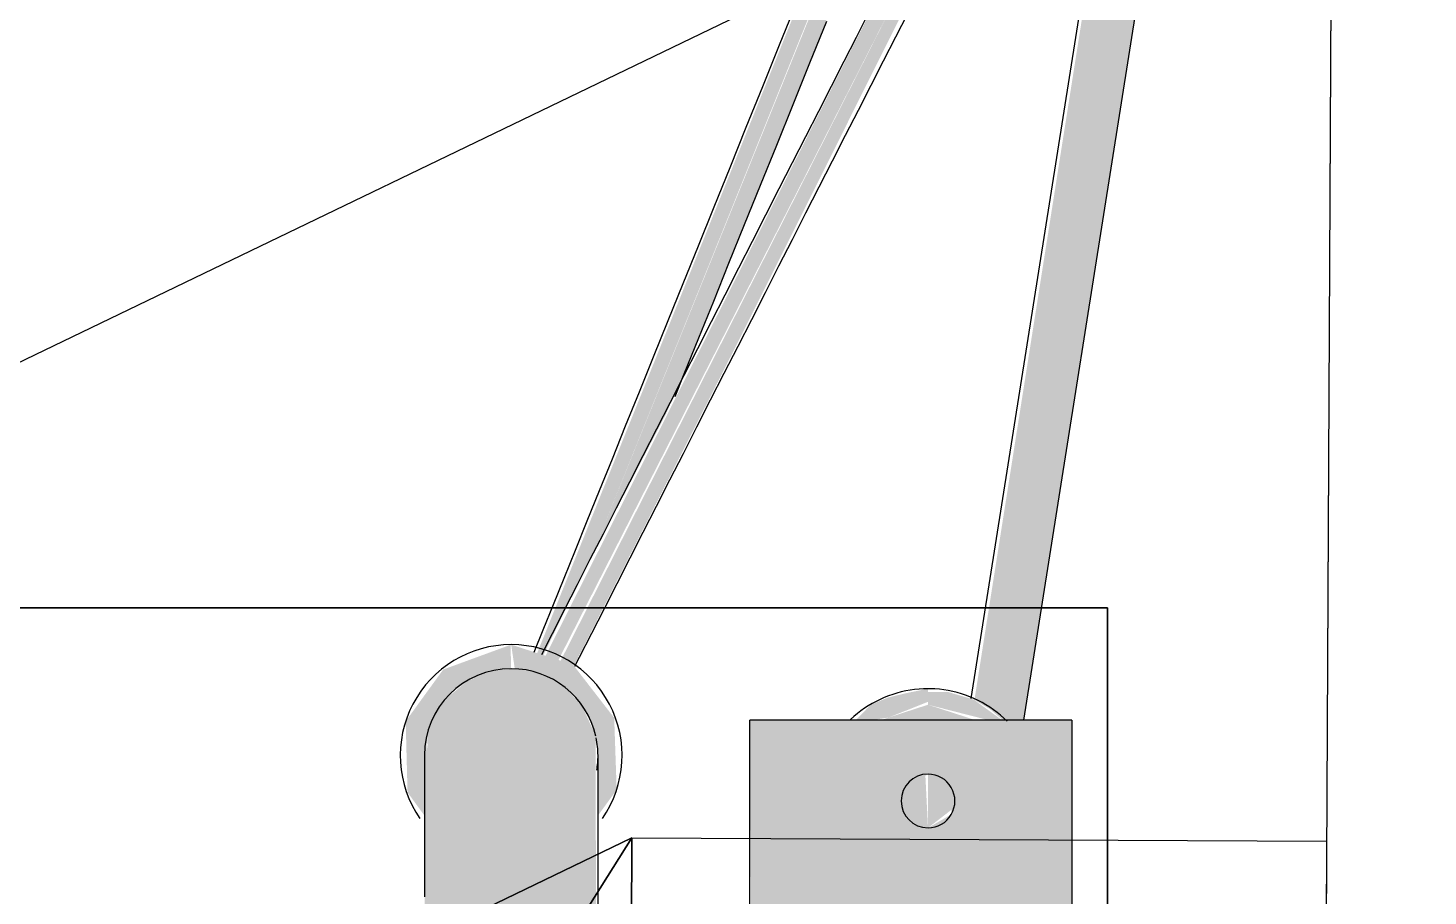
# Model space of a CAD drawing. Header units: metres. Extents: x 4 to 151, y -16 to 34.
# Drawn here: x 67.0908 to 67.4939, y 32.2735 to 32.5235 of the extents above; entities that cross this region are included whole.
import ezdxf

# ---------------------------------------------------------------- set-up
doc = ezdxf.new("R2010")
doc.units = ezdxf.units.M
doc.linetypes.add('IMPORT-_Tracejado pequeno', pattern=[2.25, 1.5, -0.7500000000000001])
for name, color, linetype, lineweight in [('A-ANNO-NOTE', 7, 'Continuous', 9), ('E-ELEC-EQPM', 7, 'Continuous', 50), ('KIRYA - PAREDE', 7, 'Continuous', 35), ('KIRYA - PISO', 7, 'Continuous', 9)]:
    doc.layers.add(name, color=color, linetype=linetype, lineweight=lineweight)
doc.layers.add('Base Revit Coremas_dwg', color=7, linetype='Continuous', lineweight=9, true_color=0x767676)

# ---------------------------------------------------------------- blocks, each defined once
blk = doc.blocks.new('Ramal de Entrada Individual_Saida Subterrânea_Medição em Muro - 3_Trifasico-3753992-PLANTA BAIXA - TÉRREO')
at = {"layer": 'E-ELEC-EQPM', "lineweight": 25, "true_color": 0x7f7f7f}
for points in [[(-0.2532185135623343, 0.1098205355159688), (-0.2532185135623343, 0.1138703960191228), (-2.088140203729068, 0.4034082841042546), (-2.089547919245981, 0.3885169591772095), (-0.2590488748889848, 0.09970144417915187), (-0.2563460661380573, 0.1042031427480616), (-0.2532185135623343, 0.107895628921738)], [(-0.271934263410803, -0.02439298502447405), (-0.3014983549446683, -0.01006115709763581), (-0.7742617025704611, 0.1801960878824797), (-0.7907761601808644, 0.1828117210083685), (-0.7570229286747704, 0.1686191183252257), (-0.2725180109366462, -0.02618957517461497), (-0.2719365054683241, -0.02439988536800067)], [(-0.2532185135623343, 0.1070888403986924), (-0.2532185135623343, 0.1076494297420342), (-0.2591453943903472, 0.09945903106389072), (-0.261316143264331, 0.09207338734673175), (-0.261314860502823, 0.08632898127933646), (-0.2576466999313408, 0.08632898127933646), (-0.2532185135623343, 0.1037042670509891), (-0.2532185135623343, 0.1058009936604938)], [(-0.2532185135623343, 0.09995753756678012), (-0.2576466999313408, 0.08632898127933646), (-0.2532185135623343, 0.08632898127933646), (-0.2532185135623343, 0.09945903106389072)], [(-0.2221827030131438, 0.08632898127933646), (-0.2273641751440337, 0.09303175779756426), (-0.2337922524944884, 0.09303175779756426), (-0.2376621023216068, 0.08632898127933646), (-0.2262803653780156, 0.08632898127933646)], [(-0.2690478019712775, -0.01550937017135307), (-0.3588784804711508, 0.03000219246738243), (-0.4685364475993944, 0.08479816354240814), (-0.4693941753766985, 0.08126717520698028), (-0.270319173753082, -0.01942225017384542), (-0.2690506949322061, -0.01551827378958026)], [(-0.2532185135623343, 0.06999278695229919), (-0.2539376245815672, 0.07491362113720136), (-0.2584889712069173, 0.08632898127933646), (-0.2622674161424801, 0.08632898127933646), (-0.2609140396981761, 0.07977685042451979), (-0.2597388066858096, 0.07490867389837887), (-0.2576871314975945, 0.06989192094466327), (-0.2532185135623343, 0.0655725322030053), (-0.2532185135623343, 0.06998523653457069)], [(-0.2532185135623343, 0.08632898127933646), (-0.2576466999313408, 0.08632898127933646), (-0.2532185135623343, 0.07270042499191011)], [(-0.2221827030131438, 0.08632898127933646), (-0.2372245390466258, 0.08557109945554187), (-0.2337922524944927, 0.07962620476110865), (-0.2260525528402601, 0.07962620476110865), (-0.2226202662881248, 0.08557109945554187)], [(-0.2705266761058362, -0.02006087674884338), (-0.4693941753766985, 0.08126717520698028), (-0.4726358540550529, 0.07805907782706209), (-0.4717466452089958, 0.07705310886962106), (-0.2717320957029281, -0.02377077679820277), (-0.2706366490613808, -0.02039933870366026)], [(-0.2257527310036201, -0.008671018720659276), (-0.2331460311464219, -0.003299471744607035), (-0.2538653814189442, -0.004013461533890427), (-0.2691570479501819, -0.01584559472213382), (-0.2749488793010063, -0.03367101872066226), (-0.2678960263741601, -0.03262029678058452), (-0.2660702903684139, -0.02434285118556638), (-0.262900070931027, -0.01862401086791779), (-0.2593772060107322, -0.01490037039854453), (-0.257227904276877, -0.01326237757403781), (-0.2521305157019906, -0.01054135901512721), (-0.2442918283272623, -0.008815030297316935), (-0.2331460311464219, -0.008671018720659276), (-0.2268767278437302, -0.008671018720659276)], [(0.02698565503599428, -0.03367101872066226), (0.02556211211938919, -0.02583108251404897), (0.0221854261441351, -0.01912400330670698), (0.0183485160827228, -0.0149003703985532), (0.01371671184052763, -0.01170187692579591), (0.008033614885953706, -0.009467247740217727), (0.005424722468770415, -0.00920927850351602), (-0.03375412627952785, -0.008671018720659276), (-0.2488805176748952, -0.009403608172137343), (-0.257227904276877, -0.01326237757403781), (-0.2621343912930232, -0.01765860729656679), (-0.2651417108494392, -0.02219293413063774), (-0.2671185057097988, -0.02733987694504192), (-0.2679009836892063, -0.03266431995301657), (-0.2675275217205422, -0.03799422662499517), (-0.2665953314275928, -0.041498004659752), (-0.2643073283215964, -0.04647752684079758), (-0.2593772060107257, -0.05244166704277998), (-0.2572319252911718, -0.05407713225840308), (-0.2490848928987118, -0.05786688212324487), (-0.2459686674797573, -0.05774684532877646), (-0.2410479077325644, -0.05844934090141708), (-0.2171787639779213, -0.05867101872066523), (0.008456131163554472, -0.05772687630332093), (0.01619987747476746, -0.05407924302646479), (0.02070955104582779, -0.0500797315593029), (0.02395608990701069, -0.04539895376321468), (0.02618976817432013, -0.03971637962347461), (0.02669349142848203, -0.0362655620879219)], [(-0.225752731003618, -0.05867101872066523), (-0.2490848928987118, -0.05786688212324487), (-0.2572319252911718, -0.05407713225840308), (-0.2616679508941461, -0.05015004844826529), (-0.2646876080769198, -0.04587208202605398), (-0.2668628952422173, -0.04073299425293949), (-0.267855974817004, -0.03507741638249684), (-0.2680627367300085, -0.03367101872066226), (-0.2748859918452621, -0.03386456640790936), (-0.2677872251393307, -0.05321376437634058), (-0.2528826587815902, -0.06404256569671747), (-0.2324088370296794, -0.06350696281951389), (-0.2310642380198724, -0.06253005445577194)]]:
    blk.add_hatch(color=8, dxfattribs=at).paths.add_polyline_path(points)
h = blk.add_hatch(color=8, dxfattribs=at)
h.paths.add_polyline_path([(-0.2998016170753313, -0.0107466836952055), (-0.3413253266474677, 0.01087687853600003), (-0.3572372004592114, 0.01782454537881702), (-0.7037301320810625, 0.1572719406401132), (-0.7173687354733839, 0.1625539682364466), (-0.7513756685277849, 0.1765712961893919), (-0.7706468242264491, 0.1794871283026497), (-0.3002595018421986, -0.01056168624098762)])
h.paths.add_polyline_path([(-0.8152737213541851, 0.2028911955367337), (-0.8390119015246517, 0.211290125379907), (-0.8389531114046326, 0.2070846597120628), (-0.834146896525306, 0.2058804128233606), (-0.816682863504343, 0.2031143817275285)])
h = blk.add_hatch(color=8, dxfattribs=at)
h.paths.add_polyline_path([(-0.1297683787846219, 0.1277523885865045), (-0.2532185135623343, 0.1277523885865045), (-0.2532185135623343, 0.03500000000004402), (-0.1297683787846219, 0.03587992788335057)])
h.paths.add_polyline_path([(-0.2221827030131438, 0.08632898127933646), (-0.2260525528402601, 0.07962620476110865), (-0.2337922524944905, 0.07962620476110865), (-0.2376621023216068, 0.08632898127933646), (-0.2337922524944884, 0.09303175779756426), (-0.2260525528402601, 0.09303175779756426)])
at = {"layer": 'E-ELEC-EQPM', "color": 253, "lineweight": 25, "true_color": 0xababab}
for p, q in [((-0.2532185135623343, 0.1138703960191315), (-2.087972537774757, 0.4044668852772029)), ((-2.090475489215401, 0.3886638718276752), (-0.2594278844992462, 0.09865442174713167)), ((-0.2532185135623005, 0.1277523885864638), (-0.1297683787845897, 0.1277523885864638)), ((-0.2532185135623005, 0.1277523885864638), (-0.2532185135623005, 0.035)), ((-0.1297683787845897, 0.035), (-0.2532185135623005, 0.035))]:
    blk.add_line(p, q, dxfattribs=at)
at = {"layer": 'E-ELEC-EQPM', "color": 253, "lineweight": 25, "true_color": 0xababab, "flags": 128}
for points in [[(-0.272797492776197, -0.0270497318311589), (-0.2792143747716557, -0.02445714321690041), (-0.2864610546520316, -0.02152929449500391), (-0.2941114365219654, -0.01843833958189566), (-0.3021532814024604, -0.01518922334607132), (-0.310573724057212, -0.01178714368040594), (-0.3193592935742358, -0.008237543186635344), (-0.3284959349164621, -0.004546100468324767), (-0.3379690314067866, -0.0007187210463672955), (-0.3477634281116468, 0.003238472088624667), (-0.3578634560856715, 0.007319148271805511), (-0.3682529574386607, 0.01151677929176285), (-0.3789153111847602, 0.01582464983432051), (-0.389833459832492, 0.02023586822556802), (-0.4009899366730967, 0.02474337745709395), (-0.4123668937235538, 0.0293399664756814), (-0.4239461302795355, 0.03401828171944669), (-0.4357091220326555, 0.03877083888198658), (-0.4476370507054174, 0.04359003488567478), (-0.4597108341564324, 0.04846816004494529)], [(-0.4544092581087733, 0.05711153171021111), (-0.4423531004112607, 0.05224052781761441), (-0.4304452577789142, 0.04742944710101961), (-0.4187047802197421, 0.04268598626329076), (-0.4071504499933324, 0.0380177338298533), (-0.3958007515632586, 0.03343215800878322), (-0.3846738420258664, 0.02893659474317892), (-0.3737875220628032, 0.02453823597527244), (-0.3631592074637199, 0.02024411814081896), (-0.3528059012647206, 0.01606111091232049), (-0.3463015758148844, 0.01343319284921788)], [(-0.2528806524674354, 0.1091131569901776), (-0.2537734123330137, 0.1081768469562025), (-0.2546280156710706, 0.1072055849977687), (-0.2554430952985725, 0.1062009249268195), (-0.2562173472619856, 0.1051644739851577), (-0.2569495329233369, 0.104097890273191), (-0.2576384809417593, 0.1030028800973403), (-0.258283089147391, 0.1018811952402789), (-0.2588823263046125, 0.1007346301585076), (-0.2594352337618008, 0.09956501911157774), (-0.2599409269849732, 0.09837423322765201), (-0.2603985969728467, 0.09716417751013015), (-0.2608075115510752, 0.09593678779001905), (-0.2611670165435605, 0.0946940276290455), (-0.2614765368190044, 0.09343788517837114), (-0.2617355772109972, 0.09217036999792591), (-0.2619437233101694, 0.09089350984164406), (-0.2621006421271623, 0.08960934741336748), (-0.2622060826253443, 0.0883199370990473), (-0.2622598761224136, 0.0870273416801381), (-0.2622674161424801, 0.08632898127933646)], [(-0.2599409269849732, 0.09837423322765201), (-0.2603985969728467, 0.09716417751013015), (-0.2608075115510752, 0.09593678779001905), (-0.2611670165435605, 0.0946940276290455), (-0.2614765368190044, 0.09343788517837114), (-0.2617355772109972, 0.09217036999792591), (-0.2619437233101694, 0.09089350984164406), (-0.2621006421271623, 0.08960934741336748), (-0.2622060826253443, 0.0883199370990473), (-0.2622598761224136, 0.0870273416801381)], [(-0.4566477346891873, 0.08038417047438584), (-0.4498937195965768, 0.07694282789843616), (-0.4429940751618738, 0.0734272834664951), (-0.4359598393443276, 0.06984316129970405), (-0.4288022654206848, 0.06619619522896936), (-0.4215328039823628, 0.06249221962202949), (-0.4141630846169198, 0.05873716004970349), (-0.406704897303222, 0.0549370238062729), (-0.3991701735499771, 0.05109789029908789), (-0.3915709673078645, 0.04722590132278322), (-0.3839194356857979, 0.04332725123372305), (-0.37622781950213, 0.03940817704039794), (-0.3685084237019658, 0.03547494842549734), (-0.3607735976718666, 0.03153385771575313), (-0.3530357154834757, 0.02759120981557217), (-0.3453071560976337, 0.0236533121205621), (-0.3376002835606836, 0.01972646442697699), (-0.3299274272246435, 0.01581694885344691), (-0.3223008620228585, 0.0119310197909055), (-0.3147327888327402, 0.008074893896906292), (-0.3072353149569541, 0.004254740150267844), (-0.2998204347543293, 0.0004766699820739177), (-0.2925000104514314, -0.003253272501343236), (-0.2852857531655346, -0.006929120187713306), (-0.2781892041693443, -0.0105449925048561), (-0.2712217164273977, -0.01409510482841458), (-0.2686360907763466, -0.01541254690048463)], [(-0.2622674161424801, 0.08632898127933646), (-0.2622415435816507, 0.08503552572620199), (-0.26216396728974, 0.08374413942604797), (-0.2620348113722697, 0.08245688832144338), (-0.2618542824511516, 0.08117583173956598), (-0.2616226693341505, 0.0799030190976787), (-0.2613403425528444, 0.07864048662448518), (-0.2610077537698613, 0.07739025410260551), (-0.2606254350562987, 0.07615432163738745), (-0.260193998040545, 0.07493466645712056), (-0.2597141329297919, 0.07373323974991212), (-0.2591866074058499, 0.07255196354219699), (-0.2586122653970213, 0.07139272762392336), (-0.2579920257280027, 0.07025738652527438), (-0.2573268806499562, 0.06914775654979419), (-0.2566178942531123, 0.06806561286875212), (-0.2558662007644685, 0.06701268668119813), (-0.255073002733246, 0.06599066244440442), (-0.2542395691070983, 0.06500117517913766), (-0.2533672332020322, 0.06404580785395442)], [(-0.2622674161424801, 0.08632898127933646), (-0.2622415435816507, 0.08503552572620199), (-0.26216396728974, 0.08374413942604797), (-0.2620348113722697, 0.08245688832144338), (-0.2618542824511516, 0.08117583173956598), (-0.2616226693341505, 0.0799030190976787), (-0.2613403425528444, 0.07864048662448518), (-0.2610077537698613, 0.07739025410260551), (-0.2606254350562987, 0.07615432163738745), (-0.260193998040545, 0.07493466645712056), (-0.2597141329297919, 0.07373323974991212), (-0.2591866074058499, 0.07255196354219699)], [(-0.2720910207562393, -0.02487543452586219), (-0.2781461555167682, -0.02179018926525576), (-0.2851593649300914, -0.0182167805865239), (-0.2922977477068686, -0.01457959289352307), (-0.2995498839574257, -0.01088444491066796), (-0.3069041718108081, -0.007137248086457658), (-0.3143488459752742, -0.003343997136467829), (-0.3218719965602786, 0.0004892395469710663), (-0.3294615881297379, 0.004356329602876827), (-0.3371054789561661, 0.008251086512097163), (-0.3447914404448531, 0.01216727949442072), (-0.3525071766969962, 0.01609864347647297), (-0.3602403441805315, 0.02003888911453507), (-0.367978571477141, 0.02398171285613815), (-0.37570947907388, 0.02792080702436297), (-0.3834206991677707, 0.0318498699088449), (-0.3910998954516323, 0.03576261584714557), (-0.3987347828495531, 0.03965278528040429), (-0.4063131471703829, 0.04351415476740738), (-0.4138228646478431, 0.04734054694068518), (-0.4212519213359571, 0.05112584038902598), (-0.4285884323288024, 0.05486397945037193), (-0.4358206607738319, 0.05854898389966811), (-0.4429370366483261, 0.0621749585158984), (-0.4499261752689628, 0.06573610251315642), (-0.45677689550489, 0.06922671882072157)], [(-0.2566178942531123, 0.06806561286875212), (-0.2558662007644685, 0.06701268668119813), (-0.255073002733246, 0.06599066244440442), (-0.2542395691071005, 0.06500117517913766), (-0.2533672332020322, 0.06404580785395442)], [(-0.2002899783786306, -0.008671018720659276), (-0.2039436903261343, -0.008671018720659276), (-0.2074639331183663, -0.008671018720659276), (-0.2108450751178094, -0.008671018720659276), (-0.2140817072185327, -0.008671018720659276), (-0.2171686514996229, -0.008671018720659276), (-0.2201009695087408, -0.008671018720659276), (-0.2228739701626036, -0.008671018720659276), (-0.2254832172517017, -0.008671018720659276), (-0.2279245365373064, -0.008671018720659276), (-0.2301940224293444, -0.008671018720659276), (-0.2322880442345198, -0.008671018720659276), (-0.2342032519646507, -0.008671018720659276), (-0.2359365816959171, -0.008671018720659276), (-0.2374852604705114, -0.008671018720659276), (-0.238846810732757, -0.008671018720659276), (-0.240019054292688, -0.008671018720659276), (-0.2410001158106723, -0.008671018720659276), (-0.24178842579756, -0.008671018720659276), (-0.2423827231255401, -0.008671018720659276), (-0.242782057045661, -0.008671018720659276), (-0.2429857887088407, -0.008671018720659276), (-0.243014344964005, -0.008671018720659276)], [(-0.243014344964005, -0.05867101872066523), (-0.242916358029975, -0.05867101872066523), (-0.2426225539860762, -0.05867101872066523), (-0.242133402856105, -0.05867101872066523), (-0.2414496871775204, -0.05867101872066523), (-0.2405725007495586, -0.05867101872066523), (-0.2395032468833777, -0.05867101872066523), (-0.2382436361570758, -0.05867101872066523), (-0.236795683679105, -0.05867101872066523), (-0.2351617058645529, -0.05867101872066523), (-0.2333443167293587, -0.05867101872066523), (-0.2313464237084514, -0.05867101872066523), (-0.2291712230044677, -0.05867101872066523), (-0.2268221944745177, -0.05867101872066523), (-0.2243030960631483, -0.05867101872066523), (-0.22161795779044, -0.05867101872066523), (-0.2187710753048306, -0.05867101872066523), (-0.2157670030109955, -0.05867101872066523), (-0.2126105467837653, -0.05867101872066523), (-0.2093067562797674, -0.05867101872066523), (-0.2058609168590334, -0.05867101872066523), (-0.2022785411295675, -0.05867101872066523)]]:
    blk.add_lwpolyline(points, dxfattribs=at)
at = {"layer": 'E-ELEC-EQPM', "color": 253, "lineweight": 25, "true_color": 0xababab}
for centre, radius, start, end in [((-0.2299224026673426, 0.08632898127929164), 0.007739699654231796, 359.9999999999994, 179.9999999999996), ((-0.2299224026673426, 0.08632898127929164), 0.007739699654231796, 180, 359.9999999999996), ((-0.2430143449639726, -0.03367101872070834), 0.03193453433700103, 55.33097315075492, 179.9999999999996), ((-0.2430143449639725, -0.03367101872070841), 0.02499999999999994, 102.8571428571426, 179.9999999999995), ((-0.2430143449639725, -0.03367101872070841), 0.0249999999999999, 89.99999999999972, 101.8557008184245), ((-0.2430143449639725, -0.03367101872070841), 0.02499999999999993, 80.36971821438583, 89.9999999999998), ((-0.2430143449639726, -0.03367101872070834), 0.03193453433700112, 180, 304.6690268492444), ((-0.2430143449639725, -0.03367101872070841), 0.02499999999999998, 179.9999999999994, 269.9999999999992), ((-0.2430143449639725, -0.03367101872070841), 0.02499999999999992, 269.9999999999995, 274.5425187763493)]:
    blk.add_arc(centre, radius, start, end, dxfattribs=at)
blk = doc.blocks.new('ELE_PRAÇA_COREMAS_rvt-1-PLANTA BAIXA - TÉRREO')
at = {"layer": 'A-ANNO-NOTE', "color": 253, "lineweight": 25, "true_color": 0xababab}
for p, q in [((43.96734820996301, 32.35654712061202), (43.46734820996301, 32.35654712061202)), ((43.467348209963, 32.35654712061201), (43.967348209963, 32.35654712061201)), ((43.96734820996301, 30.85654712061202), (43.96734820996301, 32.35654712061202)), ((43.96734820996301, 32.35654712061201), (43.967348209963, 30.85654712061201))]:
    blk.add_line(p, q, dxfattribs=at)
at = {"layer": 'E-ELEC-EQPM', "color": 253, "lineweight": 25, "true_color": 0xababab, "rotation": 269.9999999999997}
blk.add_blockref('Ramal de Entrada Individual_Saida Subterrânea_Medição em Muro - 3_Trifasico-3753992-PLANTA BAIXA - TÉRREO', (43.82930472592646, 32.07097979370398), dxfattribs=at)
blk = doc.blocks.new('Base Revit Coremas_dwg-8208185-PLANTA BAIXA - TÉRREO')
at = {"layer": 'KIRYA - PAREDE', "color": 254, "linetype": 'IMPORT-_Tracejado pequeno', "lineweight": 25, "true_color": 0xe3e3e3, "flags": 128}
blk.add_lwpolyline([(43.8303743656611, 32.29029984667204), (44.03037198712014, 32.28932444382485), (43.88818444179901, 3.135041217504295), (0.2430317316807304, 0.01733232205788227), (0.2287814213225375, 0.2168239977104349), (43.68909060193573, 3.32132894540041), (43.83037436566793, 32.29029984667204), (44.03037198712014, 32.28932444382485), (43.88818444179901, 3.135041217504295), (0.2430317316807304, 0.01733232205788227), (0.2287814213225375, 0.2168239977104349), (43.68909060193573, 3.32132894540041)], close=True, dxfattribs=at)
at = {"layer": 'KIRYA - PISO', "color": 254, "linetype": 'IMPORT-_Tracejado pequeno', "lineweight": 25, "true_color": 0xe3e3e3, "flags": 128}
for points in [[(1.57988031332934e-05, -2.70612554231775e-05), (1.518308624821429, 12.10512831732467), (44.0319337938779, 32.60955893732444), (43.88818444179901, 3.135041217504295), (1.57988031332934e-05, -2.70612554231775e-05), (1.518308624821429, 12.10512831732467), (44.0319337938779, 32.60955893732444), (43.88818444179901, 3.135041217504295)], [(0.7543386702705562, 4.407025024701555), (0.2287814213225375, 0.2168239977104349), (43.68909060193573, 3.32132894540041), (43.8303743656611, 32.29029984667204), (17.51538138863063, 19.5985111408706), (43.8303743656611, 32.29029984667204), (43.68909060193573, 3.32132894540041), (0.2287814213225375, 0.2168239977104349)], [(43.8303743656611, 32.29029984667204), (43.62881493744453, 31.97104075601942), (43.48999676207246, 3.507616673296753), (0.4575470438414869, 0.4336750566767478), (0.2287814213225375, 0.2168239977104349), (0.4575470438414869, 0.4336750566767478), (43.48999676207246, 3.507616673296753), (43.62881493744453, 31.97104075601942)]]:
    blk.add_lwpolyline(points, close=True, dxfattribs=at)

msp = doc.modelspace()

# ---------------------------------------------------------------- block references
at = {"lineweight": 5}
msp.add_blockref('ELE_PRAÇA_COREMAS_rvt-1-PLANTA BAIXA - TÉRREO', (23.43429510335828, 0), dxfattribs=at)
at = {"layer": 'Base Revit Coremas_dwg', "color": 254, "linetype": 'IMPORT-_Tracejado pequeno', "lineweight": 25, "true_color": 0xe3e3e3}
msp.add_blockref('Base Revit Coremas_dwg-8208185-PLANTA BAIXA - TÉRREO', (23.43429510335828, 0), dxfattribs=at)

doc.saveas('drawing.dxf')
